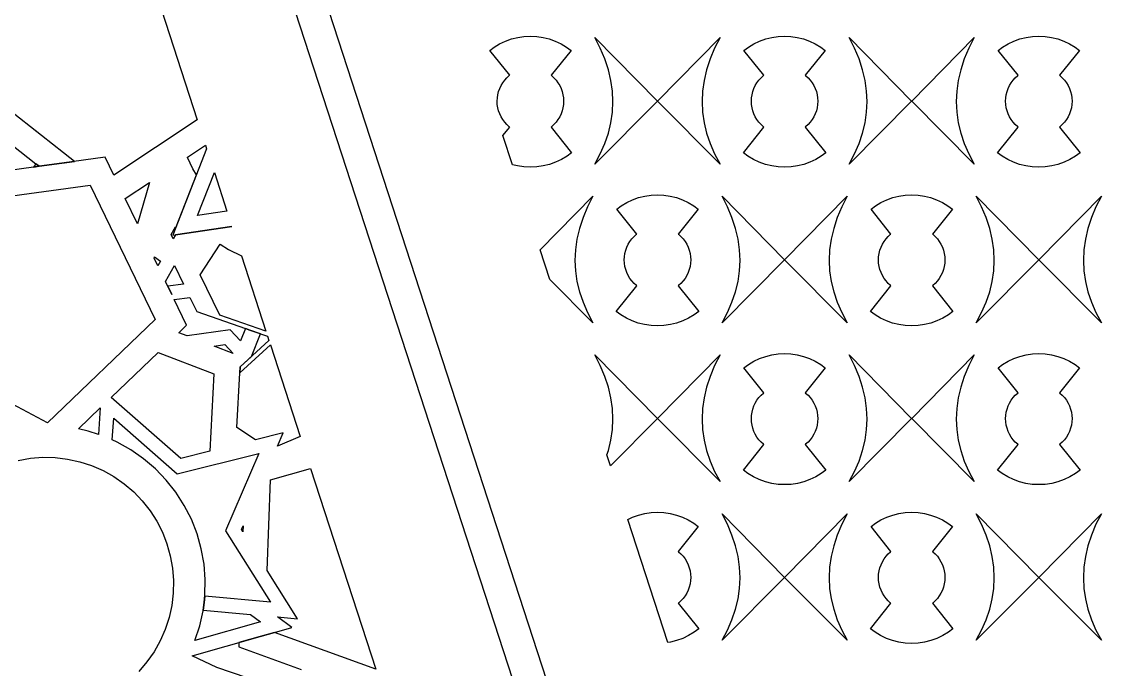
# Model space of a CAD drawing. Header units: metres. Extents: x 20 to 1108, y 20 to 485.
# Drawn here: x 167.3 to 269.2, y 361 to 422.2 of the extents above; entities that cross this region are included whole.
import ezdxf

# ---------------------------------------------------------------- set-up
doc = ezdxf.new("R2010")
doc.units = ezdxf.units.M

msp = doc.modelspace()

# ---------------------------------------------------------------- linework, layer by layer
for p, q in [((248.154, 253.826), (173.154, 484.652)), ((176.309, 484.652), (251.309, 253.826)), ((178.79, 428.477), (183.849, 412.905)), ((211.891, 419.769), (212.408, 420.079)), ((212.408, 420.079), (212.954, 420.337)), ((212.954, 420.337), (213.524, 420.541)), ((213.524, 420.541), (214.11, 420.688)), ((214.11, 420.688), (214.705, 420.776)), ((214.705, 420.776), (215.309, 420.806)), ((215.309, 420.806), (215.912, 420.776)), ((215.912, 420.776), (216.51, 420.687)), ((216.51, 420.687), (217.095, 420.541)), ((217.095, 420.541), (217.663, 420.337)), ((217.663, 420.337), (218.209, 420.079)), ((218.209, 420.079), (218.727, 419.769)), ((221.913, 419.666), (221.4, 420.671)), ((221.4, 420.671), (227.305, 414.652)), ((227.314, 414.652), (233.218, 420.671)), ((233.218, 420.671), (232.705, 419.666)), ((235.891, 419.769), (236.408, 420.079)), ((236.408, 420.079), (236.954, 420.337)), ((236.954, 420.337), (237.524, 420.541)), ((237.524, 420.541), (238.11, 420.688)), ((238.11, 420.688), (238.705, 420.776)), ((238.705, 420.776), (239.309, 420.806)), ((239.309, 420.806), (239.912, 420.776)), ((239.912, 420.776), (240.51, 420.687)), ((240.51, 420.687), (241.095, 420.541)), ((241.095, 420.541), (241.663, 420.337)), ((241.663, 420.337), (242.209, 420.079)), ((242.209, 420.079), (242.727, 419.769)), ((245.913, 419.666), (245.4, 420.671)), ((245.4, 420.671), (251.304, 414.652)), ((251.314, 414.652), (257.218, 420.671)), ((257.218, 420.671), (256.704, 419.666)), ((259.891, 419.769), (260.408, 420.079)), ((260.408, 420.079), (260.954, 420.337)), ((260.954, 420.337), (261.524, 420.541)), ((261.524, 420.541), (262.109, 420.688)), ((262.109, 420.688), (262.705, 420.776)), ((262.705, 420.776), (263.309, 420.806)), ((263.309, 420.806), (263.912, 420.776)), ((263.912, 420.776), (264.509, 420.687)), ((264.509, 420.687), (265.094, 420.541)), ((265.094, 420.541), (265.663, 420.337)), ((265.663, 420.337), (266.209, 420.079)), ((266.209, 420.079), (266.727, 419.769)), ((211.47, 419.456), (211.891, 419.769)), ((213.354, 417.101), (211.47, 419.456)), ((219.149, 419.456), (217.265, 417.101)), ((218.727, 419.769), (219.149, 419.456)), ((222.342, 418.647), (221.913, 419.666)), ((232.705, 419.666), (232.277, 418.648)), ((235.47, 419.456), (235.891, 419.769)), ((237.354, 417.101), (235.47, 419.456)), ((243.149, 419.456), (241.264, 417.101)), ((242.727, 419.769), (243.149, 419.456)), ((246.342, 418.647), (245.913, 419.666)), ((256.704, 419.666), (256.276, 418.648)), ((259.469, 419.456), (259.891, 419.769)), ((261.354, 417.101), (259.469, 419.456)), ((267.148, 419.456), (265.264, 417.101)), ((266.727, 419.769), (267.148, 419.456)), ((222.675, 417.632), (222.342, 418.647)), ((232.277, 418.648), (231.944, 417.632)), ((246.675, 417.632), (246.342, 418.647)), ((256.276, 418.648), (255.943, 417.632)), ((213.092, 416.869), (213.32, 417.076)), ((213.32, 417.076), (213.354, 417.101)), ((217.265, 417.101), (217.298, 417.076)), ((217.298, 417.076), (217.527, 416.869)), ((222.913, 416.622), (222.675, 417.632)), ((231.944, 417.632), (231.705, 416.622)), ((237.093, 416.869), (237.32, 417.076)), ((237.32, 417.076), (237.354, 417.101)), ((241.264, 417.101), (241.298, 417.076)), ((241.298, 417.076), (241.526, 416.869)), ((246.913, 416.622), (246.675, 417.632)), ((255.943, 417.632), (255.704, 416.622)), ((261.092, 416.869), (261.32, 417.076)), ((261.32, 417.076), (261.354, 417.101)), ((265.264, 417.101), (265.298, 417.076)), ((265.298, 417.076), (265.526, 416.869)), ((212.412, 415.853), (212.544, 416.13)), ((212.544, 416.13), (212.702, 416.395)), ((212.702, 416.395), (212.886, 416.641)), ((212.886, 416.641), (213.092, 416.869)), ((217.527, 416.869), (217.733, 416.641)), ((217.733, 416.641), (217.916, 416.394)), ((217.916, 416.394), (218.074, 416.13)), ((218.074, 416.13), (218.205, 415.852)), ((223.057, 415.615), (222.913, 416.622)), ((231.705, 416.622), (231.562, 415.615)), ((236.412, 415.853), (236.544, 416.13)), ((236.544, 416.13), (236.702, 416.395)), ((236.702, 416.395), (236.886, 416.641)), ((236.886, 416.641), (237.093, 416.869)), ((241.526, 416.869), (241.733, 416.641)), ((241.733, 416.641), (241.916, 416.394)), ((241.916, 416.394), (242.073, 416.13)), ((242.073, 416.13), (242.205, 415.852)), ((247.056, 415.615), (246.913, 416.622)), ((255.704, 416.622), (255.562, 415.615)), ((260.412, 415.853), (260.544, 416.13)), ((260.544, 416.13), (260.702, 416.395)), ((260.702, 416.395), (260.885, 416.641)), ((260.885, 416.641), (261.092, 416.869)), ((265.526, 416.869), (265.732, 416.641)), ((265.732, 416.641), (265.915, 416.394)), ((265.915, 416.394), (266.073, 416.13)), ((266.073, 416.13), (266.205, 415.852)), ((172.265, 408.96), (163.794, 415.627)), ((212.174, 414.652), (212.19, 414.96)), ((212.19, 414.96), (212.235, 415.265)), ((212.235, 415.265), (212.309, 415.562)), ((212.309, 415.562), (212.412, 415.853)), ((218.205, 415.852), (218.31, 415.562)), ((218.31, 415.562), (218.384, 415.264)), ((218.384, 415.264), (218.43, 414.959)), ((218.43, 414.959), (218.445, 414.652)), ((223.104, 414.613), (223.057, 415.615)), ((231.562, 415.615), (231.515, 414.613)), ((236.174, 414.652), (236.19, 414.96)), ((236.19, 414.96), (236.235, 415.265)), ((236.235, 415.265), (236.309, 415.562)), ((236.309, 415.562), (236.412, 415.853)), ((242.205, 415.852), (242.309, 415.562)), ((242.309, 415.562), (242.384, 415.264)), ((242.384, 415.264), (242.429, 414.959)), ((242.429, 414.959), (242.444, 414.652)), ((247.104, 414.613), (247.056, 415.615)), ((255.562, 415.615), (255.514, 414.613)), ((260.174, 414.652), (260.189, 414.96)), ((260.189, 414.96), (260.235, 415.265)), ((260.235, 415.265), (260.309, 415.562)), ((260.309, 415.562), (260.412, 415.853)), ((266.205, 415.852), (266.309, 415.562)), ((266.309, 415.562), (266.383, 415.264)), ((266.383, 415.264), (266.429, 414.959)), ((266.429, 414.959), (266.444, 414.652)), ((212.189, 414.346), (212.174, 414.652)), ((212.235, 414.041), (212.189, 414.346)), ((212.309, 413.743), (212.235, 414.041)), ((218.384, 414.04), (218.31, 413.743)), ((218.429, 414.345), (218.384, 414.04)), ((218.445, 414.652), (218.429, 414.345)), ((227.305, 414.652), (221.401, 408.712)), ((223.056, 413.616), (223.104, 414.613)), ((233.218, 408.712), (227.314, 414.652)), ((231.515, 414.613), (231.562, 413.616)), ((236.189, 414.346), (236.174, 414.652)), ((236.235, 414.041), (236.189, 414.346)), ((236.309, 413.743), (236.235, 414.041)), ((242.384, 414.04), (242.309, 413.743)), ((242.429, 414.345), (242.384, 414.04)), ((242.444, 414.652), (242.429, 414.345)), ((251.304, 414.652), (245.4, 408.712)), ((247.056, 413.616), (247.104, 414.613)), ((257.218, 408.712), (251.314, 414.652)), ((255.514, 414.613), (255.562, 413.616)), ((260.189, 414.346), (260.174, 414.652)), ((260.234, 414.041), (260.189, 414.346)), ((260.309, 413.743), (260.234, 414.041)), ((266.383, 414.04), (266.309, 413.743)), ((266.428, 414.345), (266.383, 414.04)), ((266.444, 414.652), (266.428, 414.345)), ((162.637, 413.449), (168.623, 408.737)), ((183.849, 412.905), (175.993, 407.649)), ((212.412, 413.453), (212.309, 413.743)), ((212.544, 413.175), (212.412, 413.453)), ((212.702, 412.911), (212.544, 413.175)), ((212.886, 412.664), (212.702, 412.911)), ((217.916, 412.911), (217.733, 412.664)), ((218.074, 413.175), (217.916, 412.911)), ((218.205, 413.453), (218.074, 413.175)), ((218.31, 413.743), (218.205, 413.453)), ((222.913, 412.623), (223.056, 413.616)), ((231.562, 413.616), (231.704, 412.623)), ((236.412, 413.453), (236.309, 413.743)), ((236.544, 413.175), (236.412, 413.453)), ((236.702, 412.911), (236.544, 413.175)), ((236.886, 412.664), (236.702, 412.911)), ((241.916, 412.911), (241.733, 412.664)), ((242.073, 413.175), (241.916, 412.911)), ((242.205, 413.453), (242.073, 413.175)), ((242.309, 413.743), (242.205, 413.453)), ((246.913, 412.623), (247.056, 413.616)), ((255.562, 413.616), (255.704, 412.623)), ((260.412, 413.453), (260.309, 413.743)), ((260.544, 413.175), (260.412, 413.453)), ((260.701, 412.911), (260.544, 413.175)), ((260.885, 412.664), (260.701, 412.911)), ((265.915, 412.911), (265.732, 412.664)), ((266.073, 413.175), (265.915, 412.911)), ((266.205, 413.453), (266.073, 413.175)), ((266.309, 413.743), (266.205, 413.453)), ((212.723, 411.415), (213.354, 412.204)), ((213.092, 412.436), (212.886, 412.664)), ((213.32, 412.229), (213.092, 412.436)), ((213.354, 412.204), (213.32, 412.229)), ((217.298, 412.229), (217.265, 412.204)), ((217.265, 412.204), (219.2, 409.783)), ((217.527, 412.436), (217.298, 412.229)), ((217.733, 412.664), (217.527, 412.436)), ((222.675, 411.634), (222.913, 412.623)), ((231.704, 412.623), (231.944, 411.634)), ((235.417, 409.783), (237.354, 412.204)), ((237.092, 412.436), (236.886, 412.664)), ((237.32, 412.229), (237.092, 412.436)), ((237.354, 412.204), (237.32, 412.229)), ((241.298, 412.229), (241.264, 412.204)), ((241.264, 412.204), (243.2, 409.783)), ((241.526, 412.436), (241.298, 412.229)), ((241.733, 412.664), (241.526, 412.436)), ((246.675, 411.634), (246.913, 412.623)), ((255.704, 412.623), (255.943, 411.634)), ((259.417, 409.783), (261.354, 412.204)), ((261.092, 412.436), (260.885, 412.664)), ((261.32, 412.229), (261.092, 412.436)), ((261.354, 412.204), (261.32, 412.229)), ((265.298, 412.229), (265.264, 412.204)), ((265.264, 412.204), (267.2, 409.783)), ((265.526, 412.436), (265.298, 412.229)), ((265.732, 412.664), (265.526, 412.436)), ((213.619, 408.653), (212.723, 411.415)), ((222.342, 410.649), (222.675, 411.634)), ((231.944, 411.634), (232.277, 410.65)), ((246.342, 410.649), (246.675, 411.634)), ((255.943, 411.634), (256.276, 410.65)), ((184.744, 410.151), (181.548, 401.979)), ((182.941, 409.378), (184.628, 410.507)), ((184.628, 410.507), (184.744, 410.151)), ((221.913, 409.669), (222.342, 410.649)), ((232.277, 410.65), (232.705, 409.669)), ((245.913, 409.669), (246.342, 410.649)), ((256.276, 410.65), (256.704, 409.669)), ((168.924, 408.5), (171.062, 408.794)), ((171.062, 408.794), (168.925, 408.499)), ((175.165, 409.359), (171.062, 408.794)), ((171.062, 408.794), (172.265, 408.96)), ((175.993, 407.649), (175.165, 409.359)), ((182.954, 409.341), (182.941, 409.378)), ((183.439, 408.269), (182.954, 409.341)), ((217.696, 408.89), (217.118, 408.684)), ((218.248, 409.152), (217.696, 408.89)), ((218.774, 409.467), (218.248, 409.152)), ((219.2, 409.783), (218.774, 409.467)), ((221.401, 408.712), (221.913, 409.669)), ((232.705, 409.669), (233.218, 408.712)), ((235.844, 409.467), (235.417, 409.783)), ((236.369, 409.152), (235.844, 409.467)), ((236.923, 408.89), (236.369, 409.152)), ((237.499, 408.684), (236.923, 408.89)), ((241.696, 408.89), (241.118, 408.684)), ((242.248, 409.152), (241.696, 408.89)), ((242.774, 409.467), (242.248, 409.152)), ((243.2, 409.783), (242.774, 409.467)), ((245.4, 408.712), (245.913, 409.669)), ((256.704, 409.669), (257.218, 408.712)), ((259.844, 409.467), (259.417, 409.783)), ((260.369, 409.152), (259.844, 409.467)), ((260.922, 408.89), (260.369, 409.152)), ((261.498, 408.684), (260.922, 408.89)), ((265.695, 408.89), (265.118, 408.684)), ((266.248, 409.152), (265.695, 408.89)), ((266.773, 409.467), (266.248, 409.152)), ((267.2, 409.783), (266.773, 409.467)), ((168.404, 408.428), (160.658, 407.36)), ((168.623, 408.737), (168.404, 408.428)), ((168.404, 408.428), (168.924, 408.5)), ((168.925, 408.499), (168.404, 408.428)), ((168.924, 408.5), (168.623, 408.737)), ((168.623, 408.737), (168.623, 408.737)), ((168.623, 408.737), (168.925, 408.499)), ((168.925, 408.499), (168.924, 408.5)), ((183.777, 407.679), (183.439, 408.269)), ((183.891, 403.852), (185.475, 407.901)), ((185.475, 407.901), (186.654, 404.272)), ((214.092, 408.536), (213.619, 408.653)), ((214.697, 408.445), (214.092, 408.536)), ((215.309, 408.415), (214.697, 408.445)), ((215.92, 408.445), (215.309, 408.415)), ((216.526, 408.535), (215.92, 408.445)), ((217.118, 408.684), (216.526, 408.535)), ((238.092, 408.536), (237.499, 408.684)), ((238.697, 408.445), (238.092, 408.536)), ((239.309, 408.415), (238.697, 408.445)), ((239.92, 408.445), (239.309, 408.415)), ((240.526, 408.535), (239.92, 408.445)), ((241.118, 408.684), (240.526, 408.535)), ((262.091, 408.536), (261.498, 408.684)), ((262.697, 408.445), (262.091, 408.536)), ((263.309, 408.415), (262.697, 408.445)), ((263.92, 408.445), (263.309, 408.415)), ((264.525, 408.535), (263.92, 408.445)), ((265.118, 408.684), (264.525, 408.535)), ((177.062, 405.443), (179.363, 406.984)), ((179.363, 406.984), (178.216, 403.062)), ((181.863, 402.786), (183.777, 407.679)), ((159.824, 404.795), (173.749, 406.714)), ((173.749, 406.714), (179.9, 394.019)), ((226.11, 405.688), (226.706, 405.776)), ((226.706, 405.776), (227.309, 405.806)), ((227.309, 405.806), (227.912, 405.776)), ((227.912, 405.776), (228.51, 405.687)), ((250.109, 405.688), (250.705, 405.776)), ((250.705, 405.776), (251.309, 405.806)), ((251.309, 405.806), (251.912, 405.776)), ((251.912, 405.776), (252.51, 405.687)), ((178.216, 403.062), (177.062, 405.443)), ((216.238, 400.595), (221.218, 405.671)), ((221.218, 405.671), (220.704, 404.666)), ((223.47, 404.456), (223.892, 404.769)), ((223.892, 404.769), (224.408, 405.079)), ((224.408, 405.079), (224.955, 405.337)), ((224.955, 405.337), (225.524, 405.541)), ((225.524, 405.541), (226.11, 405.688)), ((228.51, 405.687), (229.095, 405.541)), ((229.095, 405.541), (229.663, 405.337)), ((229.663, 405.337), (230.209, 405.079)), ((230.209, 405.079), (230.728, 404.769)), ((230.728, 404.769), (231.149, 404.456)), ((233.913, 404.666), (233.4, 405.671)), ((233.4, 405.671), (239.304, 399.652)), ((239.314, 399.652), (245.218, 405.671)), ((245.218, 405.671), (244.704, 404.666)), ((247.47, 404.456), (247.891, 404.769)), ((247.891, 404.769), (248.408, 405.079)), ((248.408, 405.079), (248.954, 405.337)), ((248.954, 405.337), (249.524, 405.541)), ((249.524, 405.541), (250.109, 405.688)), ((252.51, 405.687), (253.095, 405.541)), ((253.095, 405.541), (253.663, 405.337)), ((253.663, 405.337), (254.209, 405.079)), ((254.209, 405.079), (254.727, 404.769)), ((254.727, 404.769), (255.148, 404.456)), ((257.913, 404.666), (257.4, 405.671)), ((257.4, 405.671), (263.304, 399.652)), ((263.314, 399.652), (269.218, 405.671)), ((269.218, 405.671), (268.704, 404.666)), ((186.654, 404.272), (183.891, 403.852)), ((220.704, 404.666), (220.277, 403.648)), ((225.354, 402.101), (223.47, 404.456)), ((231.149, 404.456), (229.264, 402.101)), ((234.342, 403.647), (233.913, 404.666)), ((244.704, 404.666), (244.277, 403.648)), ((249.354, 402.101), (247.47, 404.456)), ((255.148, 404.456), (253.264, 402.101)), ((258.341, 403.647), (257.913, 404.666)), ((268.704, 404.666), (268.276, 403.648)), ((181.385, 402.061), (181.793, 402.792)), ((181.793, 402.792), (181.863, 402.786)), ((187.124, 402.825), (181.809, 402.018)), ((181.81, 402.019), (187.124, 402.825)), ((220.277, 403.648), (219.943, 402.632)), ((234.675, 402.632), (234.342, 403.647)), ((244.277, 403.648), (243.943, 402.632)), ((258.675, 402.632), (258.341, 403.647)), ((268.276, 403.648), (267.943, 402.632)), ((181.594, 401.637), (181.385, 402.061)), ((181.548, 401.979), (181.809, 402.018)), ((181.809, 402.018), (181.594, 401.637)), ((181.809, 402.018), (181.81, 402.019)), ((219.943, 402.632), (219.705, 401.622)), ((224.885, 401.641), (225.092, 401.869)), ((225.092, 401.869), (225.32, 402.076)), ((225.32, 402.076), (225.354, 402.101)), ((229.264, 402.101), (229.298, 402.076)), ((229.298, 402.076), (229.527, 401.869)), ((229.527, 401.869), (229.733, 401.641)), ((234.913, 401.622), (234.675, 402.632)), ((243.943, 402.632), (243.705, 401.622)), ((248.885, 401.641), (249.092, 401.869)), ((249.092, 401.869), (249.32, 402.076)), ((249.32, 402.076), (249.354, 402.101)), ((253.264, 402.101), (253.298, 402.076)), ((253.298, 402.076), (253.526, 401.869)), ((253.526, 401.869), (253.733, 401.641)), ((258.913, 401.622), (258.675, 402.632)), ((267.943, 402.632), (267.704, 401.622)), ((184.136, 398.253), (186.028, 401.128)), ((186.028, 401.128), (186.817, 400.636)), ((186.817, 400.636), (188.03, 400.035)), ((219.705, 401.622), (219.562, 400.615)), ((224.309, 400.562), (224.412, 400.853)), ((224.412, 400.853), (224.544, 401.13)), ((224.544, 401.13), (224.702, 401.395)), ((224.702, 401.395), (224.885, 401.641)), ((229.733, 401.641), (229.916, 401.394)), ((229.916, 401.394), (230.074, 401.13)), ((230.074, 401.13), (230.205, 400.852)), ((230.205, 400.852), (230.31, 400.562)), ((235.057, 400.615), (234.913, 401.622)), ((243.705, 401.622), (243.562, 400.615)), ((248.309, 400.562), (248.412, 400.853)), ((248.412, 400.853), (248.544, 401.13)), ((248.544, 401.13), (248.702, 401.395)), ((248.702, 401.395), (248.885, 401.641)), ((253.733, 401.641), (253.916, 401.394)), ((253.916, 401.394), (254.073, 401.13)), ((254.073, 401.13), (254.205, 400.852)), ((254.205, 400.852), (254.309, 400.562)), ((259.056, 400.615), (258.913, 401.622)), ((267.704, 401.622), (267.562, 400.615)), ((179.793, 399.807), (179.834, 399.948)), ((180.145, 399.079), (179.793, 399.807)), ((179.834, 399.948), (180.396, 399.523)), ((188.03, 400.035), (190.343, 392.919)), ((217.143, 397.812), (216.238, 400.595)), ((219.562, 400.615), (219.515, 399.613)), ((219.515, 399.613), (219.562, 398.616)), ((224.174, 399.652), (224.189, 399.96)), ((224.189, 399.346), (224.174, 399.652)), ((224.189, 399.96), (224.235, 400.265)), ((224.235, 400.265), (224.309, 400.562)), ((230.31, 400.562), (230.384, 400.264)), ((230.384, 400.264), (230.429, 399.959)), ((230.429, 399.959), (230.444, 399.652)), ((230.444, 399.652), (230.429, 399.345)), ((239.304, 399.652), (233.401, 393.712)), ((235.056, 398.616), (235.104, 399.613)), ((235.104, 399.613), (235.057, 400.615)), ((245.218, 393.712), (239.314, 399.652)), ((243.562, 400.615), (243.515, 399.613)), ((243.515, 399.613), (243.562, 398.616)), ((248.174, 399.652), (248.189, 399.96)), ((248.189, 399.346), (248.174, 399.652)), ((248.189, 399.96), (248.235, 400.265)), ((248.235, 400.265), (248.309, 400.562)), ((254.309, 400.562), (254.384, 400.264)), ((254.384, 400.264), (254.429, 399.959)), ((254.429, 399.959), (254.444, 399.652)), ((254.444, 399.652), (254.429, 399.345)), ((263.304, 399.652), (257.4, 393.712)), ((259.103, 399.613), (259.056, 400.615)), ((259.056, 398.616), (259.103, 399.613)), ((269.217, 393.712), (263.314, 399.652)), ((267.562, 400.615), (267.514, 399.613)), ((267.514, 399.613), (267.561, 398.616)), ((180.396, 399.523), (180.145, 399.079)), ((180.849, 397.627), (181.701, 399.132)), ((181.701, 399.132), (182.556, 397.366)), ((219.562, 398.616), (219.704, 397.623)), ((224.234, 399.041), (224.189, 399.346)), ((224.309, 398.743), (224.234, 399.041)), ((224.412, 398.453), (224.309, 398.743)), ((230.31, 398.743), (230.205, 398.453)), ((230.384, 399.04), (230.31, 398.743)), ((230.429, 399.345), (230.384, 399.04)), ((234.913, 397.623), (235.056, 398.616)), ((243.562, 398.616), (243.704, 397.623)), ((248.234, 399.041), (248.189, 399.346)), ((248.309, 398.743), (248.234, 399.041)), ((248.412, 398.453), (248.309, 398.743)), ((254.309, 398.743), (254.205, 398.453)), ((254.384, 399.04), (254.309, 398.743)), ((254.429, 399.345), (254.384, 399.04)), ((258.912, 397.623), (259.056, 398.616)), ((267.561, 398.616), (267.704, 397.623)), ((181.454, 396.376), (180.849, 397.627)), ((185.985, 394.434), (184.136, 398.253)), ((221.218, 393.712), (217.143, 397.812)), ((219.704, 397.623), (219.943, 396.634)), ((224.544, 398.175), (224.412, 398.453)), ((224.701, 397.911), (224.544, 398.175)), ((224.885, 397.664), (224.701, 397.911)), ((225.092, 397.436), (224.885, 397.664)), ((229.733, 397.664), (229.527, 397.436)), ((229.916, 397.911), (229.733, 397.664)), ((230.074, 398.175), (229.916, 397.911)), ((230.205, 398.453), (230.074, 398.175)), ((234.675, 396.634), (234.913, 397.623)), ((243.704, 397.623), (243.943, 396.634)), ((248.544, 398.175), (248.412, 398.453)), ((248.701, 397.911), (248.544, 398.175)), ((248.885, 397.664), (248.701, 397.911)), ((249.092, 397.436), (248.885, 397.664)), ((253.733, 397.664), (253.526, 397.436)), ((253.916, 397.911), (253.733, 397.664)), ((254.073, 398.175), (253.916, 397.911)), ((254.205, 398.453), (254.073, 398.175)), ((258.675, 396.634), (258.912, 397.623)), ((267.704, 397.623), (267.943, 396.634)), ((182.556, 397.366), (181.075, 397.16)), ((181.075, 397.16), (181.454, 396.376)), ((219.943, 396.634), (220.277, 395.65)), ((223.417, 394.783), (225.354, 397.204)), ((225.32, 397.229), (225.092, 397.436)), ((225.354, 397.204), (225.32, 397.229)), ((229.298, 397.229), (229.264, 397.204)), ((229.264, 397.204), (231.2, 394.783)), ((229.527, 397.436), (229.298, 397.229)), ((234.342, 395.649), (234.675, 396.634)), ((243.943, 396.634), (244.277, 395.65)), ((247.417, 394.783), (249.354, 397.204)), ((249.32, 397.229), (249.092, 397.436)), ((249.354, 397.204), (249.32, 397.229)), ((253.298, 397.229), (253.264, 397.204)), ((253.264, 397.204), (255.2, 394.783)), ((253.526, 397.436), (253.298, 397.229)), ((258.341, 395.649), (258.675, 396.634)), ((267.943, 396.634), (268.276, 395.65)), ((181.684, 395.904), (183.163, 396.11)), ((182.853, 393.49), (181.684, 395.904)), ((183.163, 396.11), (183.814, 394.77)), ((220.277, 395.65), (220.704, 394.669)), ((233.913, 394.669), (234.342, 395.649)), ((244.277, 395.65), (244.704, 394.669)), ((257.913, 394.669), (258.341, 395.649)), ((268.276, 395.65), (268.704, 394.669)), ((183.814, 394.77), (188.409, 393.172)), ((220.704, 394.669), (221.218, 393.712)), ((223.844, 394.467), (223.417, 394.783)), ((231.2, 394.783), (230.774, 394.467)), ((233.401, 393.712), (233.913, 394.669)), ((244.704, 394.669), (245.218, 393.712)), ((247.844, 394.467), (247.417, 394.783)), ((255.2, 394.783), (254.774, 394.467)), ((257.4, 393.712), (257.913, 394.669)), ((268.704, 394.669), (269.217, 393.712)), ((179.9, 394.019), (169.728, 384.246)), ((190.343, 392.919), (185.985, 394.434)), ((224.369, 394.152), (223.844, 394.467)), ((224.923, 393.89), (224.369, 394.152)), ((225.499, 393.684), (224.923, 393.89)), ((226.092, 393.536), (225.499, 393.684)), ((226.697, 393.445), (226.092, 393.536)), ((228.526, 393.535), (227.921, 393.445)), ((229.118, 393.684), (228.526, 393.535)), ((229.696, 393.89), (229.118, 393.684)), ((230.249, 394.152), (229.696, 393.89)), ((230.774, 394.467), (230.249, 394.152)), ((248.369, 394.152), (247.844, 394.467)), ((248.922, 393.89), (248.369, 394.152)), ((249.499, 393.684), (248.922, 393.89)), ((250.092, 393.536), (249.499, 393.684)), ((250.697, 393.445), (250.092, 393.536)), ((252.525, 393.535), (251.92, 393.445)), ((253.118, 393.684), (252.525, 393.535)), ((253.696, 393.89), (253.118, 393.684)), ((254.248, 394.152), (253.696, 393.89)), ((254.774, 394.467), (254.248, 394.152)), ((182.11, 392.776), (182.853, 393.49)), ((182.916, 392.466), (182.11, 392.776)), ((186.969, 393.061), (182.916, 392.466)), ((187.946, 392.006), (186.969, 393.061)), ((188.409, 393.172), (187.946, 392.006)), ((188.839, 393.023), (188.409, 393.172)), ((188.409, 393.172), (188.409, 393.172)), ((188.409, 393.172), (188.839, 393.023)), ((189.827, 392.679), (188.839, 393.023)), ((188.839, 393.023), (190.496, 392.446)), ((188.976, 390.533), (189.827, 392.679)), ((227.309, 393.415), (226.697, 393.445)), ((227.921, 393.445), (227.309, 393.415)), ((251.309, 393.415), (250.697, 393.445)), ((251.92, 393.445), (251.309, 393.415)), ((185.444, 391.495), (186.471, 391.646)), ((187.255, 390.799), (185.444, 391.495)), ((186.471, 391.646), (187.255, 390.799)), ((187.872, 388.976), (190.759, 391.638)), ((190.624, 392.053), (187.901, 389.542)), ((190.496, 392.446), (190.624, 392.053)), ((190.759, 391.638), (193.574, 382.975)), ((169.728, 384.246), (157.289, 390.902)), ((175.742, 386.658), (180.177, 390.919)), ((180.177, 390.919), (185.437, 388.899)), ((187.901, 389.542), (188.976, 390.533)), ((221.913, 389.666), (221.4, 390.671)), ((221.4, 390.671), (227.305, 384.652)), ((227.314, 384.652), (233.218, 390.671)), ((233.218, 390.671), (232.705, 389.666)), ((236.954, 390.337), (237.524, 390.541)), ((237.524, 390.541), (238.11, 390.688)), ((238.11, 390.688), (238.705, 390.776)), ((238.705, 390.776), (239.309, 390.806)), ((239.309, 390.806), (239.912, 390.776)), ((239.912, 390.776), (240.51, 390.687)), ((240.51, 390.687), (241.095, 390.541)), ((241.095, 390.541), (241.663, 390.337)), ((245.913, 389.666), (245.4, 390.671)), ((245.4, 390.671), (251.304, 384.652)), ((251.314, 384.652), (257.218, 390.671)), ((257.218, 390.671), (256.704, 389.666)), ((260.954, 390.337), (261.524, 390.541)), ((261.524, 390.541), (262.109, 390.688)), ((262.109, 390.688), (262.705, 390.776)), ((262.705, 390.776), (263.309, 390.806)), ((263.309, 390.806), (263.912, 390.776)), ((263.912, 390.776), (264.509, 390.687)), ((264.509, 390.687), (265.094, 390.541)), ((265.094, 390.541), (265.663, 390.337)), ((187.871, 388.976), (187.901, 389.542)), ((187.901, 389.542), (187.872, 388.976)), ((222.342, 388.647), (221.913, 389.666)), ((232.705, 389.666), (232.277, 388.648)), ((235.47, 389.456), (235.891, 389.769)), ((237.354, 387.101), (235.47, 389.456)), ((235.891, 389.769), (236.408, 390.079)), ((236.408, 390.079), (236.954, 390.337)), ((243.149, 389.456), (241.264, 387.101)), ((241.663, 390.337), (242.209, 390.079)), ((242.209, 390.079), (242.727, 389.769)), ((242.727, 389.769), (243.149, 389.456)), ((246.342, 388.647), (245.913, 389.666)), ((256.704, 389.666), (256.276, 388.648)), ((259.469, 389.456), (259.891, 389.769)), ((261.354, 387.101), (259.469, 389.456)), ((259.891, 389.769), (260.408, 390.079)), ((260.408, 390.079), (260.954, 390.337)), ((267.148, 389.456), (265.264, 387.101)), ((265.663, 390.337), (266.209, 390.079)), ((266.209, 390.079), (266.727, 389.769)), ((266.727, 389.769), (267.148, 389.456)), ((185.437, 388.899), (185.051, 381.573)), ((187.599, 383.812), (187.872, 388.976)), ((187.872, 388.976), (187.871, 388.976)), ((222.675, 387.632), (222.342, 388.647)), ((232.277, 388.648), (231.944, 387.632)), ((246.675, 387.632), (246.342, 388.647)), ((256.276, 388.648), (255.943, 387.632)), ((222.913, 386.622), (222.675, 387.632)), ((231.944, 387.632), (231.705, 386.622)), ((246.913, 386.622), (246.675, 387.632)), ((255.943, 387.632), (255.704, 386.622)), ((182.309, 380.883), (175.742, 386.658)), ((223.057, 385.615), (222.913, 386.622)), ((231.705, 386.622), (231.562, 385.615)), ((236.544, 386.13), (236.702, 386.395)), ((236.702, 386.395), (236.886, 386.641)), ((236.886, 386.641), (237.093, 386.869)), ((237.093, 386.869), (237.32, 387.076)), ((237.32, 387.076), (237.354, 387.101)), ((241.264, 387.101), (241.298, 387.076)), ((241.298, 387.076), (241.526, 386.869)), ((241.526, 386.869), (241.733, 386.641)), ((241.733, 386.641), (241.916, 386.394)), ((241.916, 386.394), (242.073, 386.13)), ((247.056, 385.615), (246.913, 386.622)), ((255.704, 386.622), (255.562, 385.615)), ((260.544, 386.13), (260.702, 386.395)), ((260.702, 386.395), (260.885, 386.641)), ((260.885, 386.641), (261.092, 386.869)), ((261.092, 386.869), (261.32, 387.076)), ((261.32, 387.076), (261.354, 387.101)), ((265.264, 387.101), (265.298, 387.076)), ((265.298, 387.076), (265.526, 386.869)), ((265.526, 386.869), (265.732, 386.641)), ((265.732, 386.641), (265.915, 386.394)), ((265.915, 386.394), (266.073, 386.13)), ((172.644, 383.682), (174.707, 385.664)), ((174.707, 385.664), (174.538, 383.16)), ((223.104, 384.613), (223.057, 385.615)), ((231.562, 385.615), (231.515, 384.613)), ((236.235, 385.265), (236.309, 385.562)), ((236.309, 385.562), (236.412, 385.853)), ((236.412, 385.853), (236.544, 386.13)), ((242.073, 386.13), (242.205, 385.852)), ((242.205, 385.852), (242.309, 385.562)), ((242.309, 385.562), (242.384, 385.264)), ((247.104, 384.613), (247.056, 385.615)), ((255.562, 385.615), (255.514, 384.613)), ((260.235, 385.265), (260.309, 385.562)), ((260.309, 385.562), (260.412, 385.853)), ((260.412, 385.853), (260.544, 386.13)), ((266.073, 386.13), (266.205, 385.852)), ((266.205, 385.852), (266.309, 385.562)), ((266.309, 385.562), (266.383, 385.264)), ((175.834, 382.641), (175.973, 384.689)), ((175.973, 384.689), (181.956, 379.425)), ((227.305, 384.652), (222.868, 380.189)), ((223.056, 383.616), (223.104, 384.613)), ((233.218, 378.711), (227.314, 384.652)), ((231.515, 384.613), (231.562, 383.616)), ((236.174, 384.652), (236.19, 384.96)), ((236.189, 384.346), (236.174, 384.652)), ((236.235, 384.041), (236.189, 384.346)), ((236.19, 384.96), (236.235, 385.265)), ((242.384, 385.264), (242.429, 384.959)), ((242.429, 384.346), (242.384, 384.04)), ((242.429, 384.959), (242.444, 384.652)), ((242.444, 384.652), (242.429, 384.346)), ((251.304, 384.652), (245.4, 378.711)), ((247.056, 383.616), (247.104, 384.613)), ((257.218, 378.711), (251.314, 384.652)), ((255.514, 384.613), (255.562, 383.616)), ((260.174, 384.652), (260.189, 384.96)), ((260.189, 384.346), (260.174, 384.652)), ((260.189, 384.96), (260.235, 385.265)), ((260.234, 384.041), (260.189, 384.346)), ((266.383, 385.264), (266.429, 384.959)), ((266.428, 384.346), (266.383, 384.04)), ((266.444, 384.652), (266.428, 384.346)), ((266.429, 384.959), (266.444, 384.652)), ((173.56, 383.48), (172.644, 383.682)), ((174.538, 383.16), (173.56, 383.48)), ((189.363, 382.659), (187.599, 383.812)), ((191.969, 383.317), (189.363, 382.659)), ((191.429, 382.064), (191.969, 383.317)), ((222.913, 382.622), (223.056, 383.616)), ((231.562, 383.616), (231.704, 382.623)), ((236.309, 383.742), (236.235, 384.041)), ((236.412, 383.453), (236.309, 383.742)), ((236.544, 383.175), (236.412, 383.453)), ((242.205, 383.453), (242.073, 383.175)), ((242.309, 383.742), (242.205, 383.453)), ((242.384, 384.04), (242.309, 383.742)), ((246.913, 382.622), (247.056, 383.616)), ((255.562, 383.616), (255.704, 382.623)), ((260.309, 383.742), (260.234, 384.041)), ((260.412, 383.453), (260.309, 383.742)), ((260.544, 383.175), (260.412, 383.453)), ((266.205, 383.453), (266.073, 383.175)), ((266.309, 383.742), (266.205, 383.453)), ((266.383, 384.04), (266.309, 383.742)), ((176.308, 382.433), (175.834, 382.641)), ((177.591, 381.712), (176.308, 382.433)), ((193.574, 382.975), (191.429, 382.064)), ((222.675, 381.635), (222.913, 382.622)), ((231.704, 382.623), (231.944, 381.635)), ((236.702, 382.911), (236.544, 383.175)), ((236.886, 382.663), (236.702, 382.911)), ((237.092, 382.437), (236.886, 382.663)), ((237.32, 382.23), (237.092, 382.437)), ((241.526, 382.437), (241.298, 382.23)), ((241.733, 382.663), (241.526, 382.437)), ((241.916, 382.911), (241.733, 382.663)), ((242.073, 383.175), (241.916, 382.911)), ((246.675, 381.635), (246.913, 382.622)), ((255.704, 382.623), (255.943, 381.635)), ((260.701, 382.911), (260.544, 383.175)), ((260.885, 382.663), (260.701, 382.911)), ((261.092, 382.437), (260.885, 382.663)), ((261.32, 382.23), (261.092, 382.437)), ((265.526, 382.437), (265.298, 382.23)), ((265.732, 382.663), (265.526, 382.437)), ((265.915, 382.911), (265.732, 382.663)), ((266.073, 383.175), (265.915, 382.911)), ((178.798, 380.869), (177.591, 381.712)), ((181.956, 379.425), (189.685, 381.371)), ((185.051, 381.573), (182.309, 380.883)), ((189.685, 381.371), (186.527, 374.054)), ((222.534, 381.218), (222.675, 381.635)), ((231.944, 381.635), (232.277, 380.65)), ((235.417, 379.783), (237.354, 382.203)), ((237.354, 382.203), (237.32, 382.23)), ((241.298, 382.23), (241.264, 382.203)), ((241.264, 382.203), (243.2, 379.783)), ((246.342, 380.649), (246.675, 381.635)), ((255.943, 381.635), (256.276, 380.65)), ((259.417, 379.783), (261.354, 382.203)), ((261.354, 382.203), (261.32, 382.23)), ((265.298, 382.23), (265.264, 382.203)), ((265.264, 382.203), (267.2, 379.783)), ((166.941, 380.704), (168.101, 380.91)), ((168.101, 380.91), (169.275, 381.002)), ((169.275, 381.002), (170.452, 380.978)), ((170.452, 380.978), (171.621, 380.838)), ((171.621, 380.838), (172.772, 380.584)), ((172.772, 380.584), (173.891, 380.22)), ((179.917, 379.912), (178.798, 380.869)), ((222.868, 380.189), (222.534, 381.218)), ((232.277, 380.65), (232.705, 379.668)), ((245.913, 379.668), (246.342, 380.649)), ((256.276, 380.65), (256.704, 379.668)), ((173.891, 380.22), (174.97, 379.747)), ((174.97, 379.747), (175.996, 379.17)), ((180.936, 378.851), (179.917, 379.912)), ((190.76, 378.865), (194.556, 379.954)), ((194.556, 379.954), (200.727, 360.962)), ((232.705, 379.668), (233.218, 378.711)), ((235.844, 379.467), (235.417, 379.783)), ((236.369, 379.152), (235.844, 379.467)), ((242.774, 379.467), (242.248, 379.152)), ((243.2, 379.783), (242.774, 379.467)), ((245.4, 378.711), (245.913, 379.668)), ((256.704, 379.668), (257.218, 378.711)), ((259.844, 379.467), (259.417, 379.783)), ((260.369, 379.152), (259.844, 379.467)), ((266.773, 379.467), (266.248, 379.152)), ((267.2, 379.783), (266.773, 379.467)), ((175.996, 379.17), (176.962, 378.496)), ((176.962, 378.496), (177.857, 377.732)), ((181.846, 377.693), (180.936, 378.851)), ((190.461, 370.288), (190.76, 378.865)), ((236.923, 378.891), (236.369, 379.152)), ((237.499, 378.685), (236.923, 378.891)), ((238.092, 378.535), (237.499, 378.685)), ((238.697, 378.445), (238.092, 378.535)), ((239.309, 378.415), (238.697, 378.445)), ((239.92, 378.445), (239.309, 378.415)), ((240.526, 378.535), (239.92, 378.445)), ((241.118, 378.685), (240.526, 378.535)), ((241.696, 378.891), (241.118, 378.685)), ((242.248, 379.152), (241.696, 378.891)), ((260.922, 378.891), (260.369, 379.152)), ((261.498, 378.685), (260.922, 378.891)), ((262.091, 378.535), (261.498, 378.685)), ((262.697, 378.445), (262.091, 378.535)), ((263.309, 378.415), (262.697, 378.445)), ((263.92, 378.445), (263.309, 378.415)), ((264.525, 378.535), (263.92, 378.445)), ((265.118, 378.685), (264.525, 378.535)), ((265.695, 378.891), (265.118, 378.685)), ((266.248, 379.152), (265.695, 378.891)), ((177.857, 377.732), (178.672, 376.881)), ((182.639, 376.453), (181.846, 377.693)), ((178.672, 376.881), (179.4, 375.956)), ((183.306, 375.142), (182.639, 376.453)), ((179.4, 375.956), (180.034, 374.963)), ((224.513, 375.128), (224.955, 375.337)), ((224.955, 375.337), (225.524, 375.54)), ((225.524, 375.54), (226.11, 375.688)), ((226.11, 375.688), (226.706, 375.776)), ((226.706, 375.776), (227.309, 375.806)), ((227.309, 375.806), (227.912, 375.776)), ((227.912, 375.776), (228.51, 375.687)), ((228.51, 375.687), (229.095, 375.54)), ((229.095, 375.54), (229.663, 375.337)), ((229.663, 375.337), (230.209, 375.078)), ((233.913, 374.666), (233.4, 375.671)), ((233.4, 375.671), (239.304, 369.652)), ((239.314, 369.652), (245.218, 375.671)), ((245.218, 375.671), (244.704, 374.666)), ((248.408, 375.078), (248.954, 375.337)), ((248.954, 375.337), (249.524, 375.54)), ((249.524, 375.54), (250.109, 375.688)), ((250.109, 375.688), (250.705, 375.776)), ((250.705, 375.776), (251.309, 375.806)), ((251.309, 375.806), (251.912, 375.776)), ((251.912, 375.776), (252.51, 375.687)), ((252.51, 375.687), (253.095, 375.54)), ((253.095, 375.54), (253.663, 375.337)), ((253.663, 375.337), (254.209, 375.078)), ((257.913, 374.666), (257.4, 375.671)), ((257.4, 375.671), (263.304, 369.652)), ((263.314, 369.652), (269.218, 375.671)), ((269.218, 375.671), (268.704, 374.666)), ((180.034, 374.963), (180.568, 373.914)), ((183.841, 373.77), (183.306, 375.142)), ((188.023, 374.169), (188.181, 374.535)), ((188.16, 373.951), (188.023, 374.169)), ((188.181, 374.535), (188.16, 373.951)), ((228.291, 363.5), (224.513, 375.128)), ((231.149, 374.456), (229.264, 372.102)), ((230.209, 375.078), (230.728, 374.769)), ((230.728, 374.769), (231.149, 374.456)), ((234.342, 373.647), (233.913, 374.666)), ((244.704, 374.666), (244.277, 373.648)), ((247.47, 374.456), (247.891, 374.769)), ((249.354, 372.102), (247.47, 374.456)), ((247.891, 374.769), (248.408, 375.078)), ((255.148, 374.456), (253.264, 372.102)), ((254.209, 375.078), (254.727, 374.769)), ((254.727, 374.769), (255.148, 374.456)), ((258.341, 373.647), (257.913, 374.666)), ((268.704, 374.666), (268.276, 373.648)), ((180.568, 373.914), (180.996, 372.818)), ((184.239, 372.353), (183.841, 373.77)), ((186.527, 374.054), (190.767, 367.307)), ((234.675, 372.633), (234.342, 373.647)), ((244.277, 373.648), (243.943, 372.633)), ((258.675, 372.633), (258.341, 373.647)), ((268.276, 373.648), (267.943, 372.633)), ((180.996, 372.818), (181.316, 371.684)), ((184.497, 370.903), (184.239, 372.353)), ((229.264, 372.102), (229.298, 372.075)), ((234.913, 371.621), (234.675, 372.633)), ((243.943, 372.633), (243.705, 371.621)), ((249.32, 372.075), (249.354, 372.102)), ((253.264, 372.102), (253.298, 372.075)), ((258.913, 371.621), (258.675, 372.633)), ((267.943, 372.633), (267.704, 371.621)), ((181.316, 371.684), (181.522, 370.525)), ((229.298, 372.075), (229.527, 371.868)), ((229.527, 371.868), (229.733, 371.642)), ((229.733, 371.642), (229.916, 371.394)), ((229.916, 371.394), (230.074, 371.13)), ((230.074, 371.13), (230.205, 370.852)), ((235.057, 370.615), (234.913, 371.621)), ((243.705, 371.621), (243.562, 370.615)), ((248.412, 370.853), (248.544, 371.13)), ((248.544, 371.13), (248.702, 371.395)), ((248.702, 371.395), (248.885, 371.642)), ((248.885, 371.642), (249.092, 371.869)), ((249.092, 371.869), (249.32, 372.075)), ((253.298, 372.075), (253.526, 371.868)), ((253.526, 371.868), (253.733, 371.642)), ((253.733, 371.642), (253.916, 371.394)), ((253.916, 371.394), (254.073, 371.13)), ((254.073, 371.13), (254.205, 370.852)), ((259.056, 370.615), (258.913, 371.621)), ((267.704, 371.621), (267.562, 370.615)), ((181.522, 370.525), (181.612, 369.35)), ((184.611, 369.436), (184.497, 370.903)), ((193.322, 365.735), (190.461, 370.288)), ((230.205, 370.852), (230.31, 370.563)), ((230.31, 370.563), (230.384, 370.264)), ((230.384, 370.264), (230.429, 369.959)), ((235.104, 369.613), (235.057, 370.615)), ((243.562, 370.615), (243.515, 369.613)), ((248.189, 369.959), (248.235, 370.265)), ((248.235, 370.265), (248.309, 370.563)), ((248.309, 370.563), (248.412, 370.853)), ((254.205, 370.852), (254.309, 370.563)), ((254.309, 370.563), (254.384, 370.264)), ((254.384, 370.264), (254.429, 369.959)), ((259.103, 369.613), (259.056, 370.615)), ((267.562, 370.615), (267.514, 369.613)), ((181.612, 369.35), (181.588, 368.172)), ((184.581, 367.963), (184.611, 369.436)), ((230.384, 369.04), (230.31, 368.742)), ((230.429, 369.346), (230.384, 369.04)), ((230.429, 369.959), (230.444, 369.652)), ((230.444, 369.652), (230.429, 369.346)), ((239.304, 369.652), (233.401, 363.711)), ((235.056, 368.616), (235.104, 369.613)), ((245.218, 363.711), (239.314, 369.652)), ((243.515, 369.613), (243.562, 368.616)), ((248.174, 369.652), (248.189, 369.959)), ((248.189, 369.346), (248.174, 369.652)), ((248.234, 369.041), (248.189, 369.346)), ((248.309, 368.742), (248.234, 369.041)), ((254.384, 369.04), (254.309, 368.742)), ((254.429, 369.346), (254.384, 369.04)), ((254.429, 369.959), (254.444, 369.652)), ((254.444, 369.652), (254.429, 369.346)), ((263.304, 369.652), (257.4, 363.711)), ((259.056, 368.616), (259.103, 369.613)), ((269.217, 363.711), (263.314, 369.652)), ((267.514, 369.613), (267.561, 368.616)), ((181.588, 368.172), (181.449, 367.003)), ((230.074, 368.175), (229.916, 367.911)), ((230.205, 368.453), (230.074, 368.175)), ((230.31, 368.742), (230.205, 368.453)), ((234.913, 367.622), (235.056, 368.616)), ((243.562, 368.616), (243.704, 367.623)), ((248.412, 368.453), (248.309, 368.742)), ((248.544, 368.175), (248.412, 368.453)), ((248.701, 367.911), (248.544, 368.175)), ((254.073, 368.175), (253.916, 367.911)), ((254.205, 368.453), (254.073, 368.175)), ((254.309, 368.742), (254.205, 368.453)), ((258.912, 367.622), (259.056, 368.616)), ((267.561, 368.616), (267.704, 367.623)), ((181.449, 367.003), (181.195, 365.854)), ((184.414, 366.566), (184.499, 367.271)), ((184.499, 367.271), (184.415, 366.565)), ((184.499, 367.271), (184.581, 367.963)), ((184.572, 367.884), (184.499, 367.271)), ((190.767, 367.307), (184.572, 367.884)), ((229.298, 367.23), (229.264, 367.203)), ((229.264, 367.203), (231.2, 364.783)), ((229.527, 367.437), (229.298, 367.23)), ((229.733, 367.663), (229.527, 367.437)), ((229.916, 367.911), (229.733, 367.663)), ((234.675, 366.635), (234.913, 367.622)), ((243.704, 367.623), (243.943, 366.635)), ((247.417, 364.783), (249.354, 367.203)), ((248.885, 367.663), (248.701, 367.911)), ((249.092, 367.437), (248.885, 367.663)), ((249.32, 367.23), (249.092, 367.437)), ((249.354, 367.203), (249.32, 367.23)), ((253.298, 367.23), (253.264, 367.203)), ((253.264, 367.203), (255.2, 364.783)), ((253.526, 367.437), (253.298, 367.23)), ((253.733, 367.663), (253.526, 367.437)), ((253.916, 367.911), (253.733, 367.663)), ((258.675, 366.635), (258.912, 367.622)), ((267.704, 367.623), (267.943, 366.635)), ((184.09, 365.065), (184.407, 366.502)), ((184.407, 366.502), (184.415, 366.565)), ((184.415, 366.565), (184.414, 366.566)), ((184.415, 366.565), (188.892, 366.149)), ((188.892, 366.149), (189.824, 365.456)), ((234.342, 365.649), (234.675, 366.635)), ((243.943, 366.635), (244.277, 365.65)), ((258.341, 365.649), (258.675, 366.635)), ((267.943, 366.635), (268.276, 365.65)), ((181.195, 365.854), (180.831, 364.734)), ((189.824, 365.456), (183.64, 363.683)), ((183.64, 363.683), (184.09, 365.065)), ((192.776, 364.922), (191.443, 365.91)), ((191.443, 365.91), (193.322, 365.735)), ((233.913, 364.668), (234.342, 365.649)), ((244.277, 365.65), (244.704, 364.668)), ((257.913, 364.668), (258.341, 365.649)), ((268.276, 365.65), (268.704, 364.668)), ((180.831, 364.734), (180.358, 363.655)), ((183.366, 362.224), (189.791, 364.066)), ((189.791, 364.066), (187.796, 363.493)), ((189.791, 364.066), (191.137, 364.452)), ((191.137, 364.452), (189.791, 364.066)), ((191.137, 364.452), (192.776, 364.922)), ((200.727, 360.962), (191.137, 364.452)), ((191.137, 364.452), (191.137, 364.452)), ((230.249, 364.152), (229.696, 363.891)), ((230.774, 364.467), (230.249, 364.152)), ((231.2, 364.783), (230.774, 364.467)), ((233.401, 363.711), (233.913, 364.668)), ((244.704, 364.668), (245.218, 363.711)), ((247.844, 364.467), (247.417, 364.783)), ((248.369, 364.152), (247.844, 364.467)), ((248.922, 363.891), (248.369, 364.152)), ((254.248, 364.152), (253.696, 363.891)), ((254.774, 364.467), (254.248, 364.152)), ((255.2, 364.783), (254.774, 364.467)), ((257.4, 363.711), (257.913, 364.668)), ((268.704, 364.668), (269.217, 363.711)), ((180.358, 363.655), (179.781, 362.628)), ((187.796, 363.493), (187.781, 363.089)), ((187.781, 363.089), (193.677, 360.944)), ((228.526, 363.535), (228.291, 363.5)), ((229.118, 363.685), (228.526, 363.535)), ((229.696, 363.891), (229.118, 363.685)), ((249.499, 363.685), (248.922, 363.891)), ((250.092, 363.535), (249.499, 363.685)), ((250.697, 363.445), (250.092, 363.535)), ((251.309, 363.415), (250.697, 363.445)), ((251.92, 363.445), (251.309, 363.415)), ((252.525, 363.535), (251.92, 363.445)), ((253.118, 363.685), (252.525, 363.535)), ((253.696, 363.891), (253.118, 363.685)), ((179.781, 362.628), (179.108, 361.662)), ((185.715, 361.134), (183.366, 362.224)), ((179.108, 361.662), (178.342, 360.768)), ((193.264, 358.58), (185.715, 361.134))]:
    msp.add_line(p, q)

doc.saveas('drawing.dxf')
